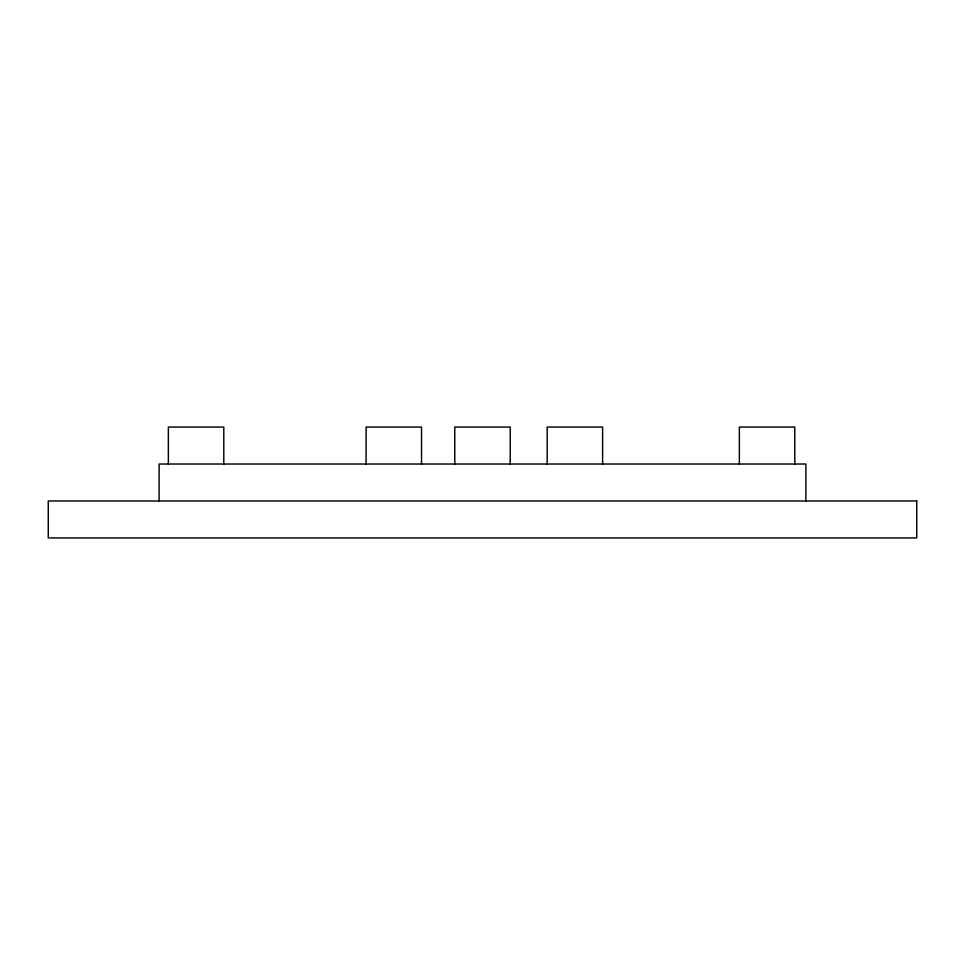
<?xml version="1.0" encoding="UTF-8"?>
<svg xmlns="http://www.w3.org/2000/svg" width="965" height="965" viewBox="0 0 965 965"><rect width="100%" height="100%" fill="white"/><g stroke="black" fill="none" stroke-linecap="round" stroke-linejoin="round"><path stroke-width="1.45" d="M805.884 500.98L805.884 464.02L159.116 464.02L159.116 500.98M794.786 464.02L794.786 427.061L739.359 427.061L739.359 464.02M602.606 464.02L602.606 427.061L547.191 427.061L547.191 464.02M510.22 464.02L510.22 427.061L454.78 427.061L454.78 464.02M421.524 464.02L421.524 427.061L366.085 427.061L366.085 464.02M223.796 464.02L223.796 427.061L168.356 427.061L168.356 464.02M916.75 500.98L48.25 500.98L48.25 537.939L916.75 537.939L916.75 500.98"/></g></svg>
